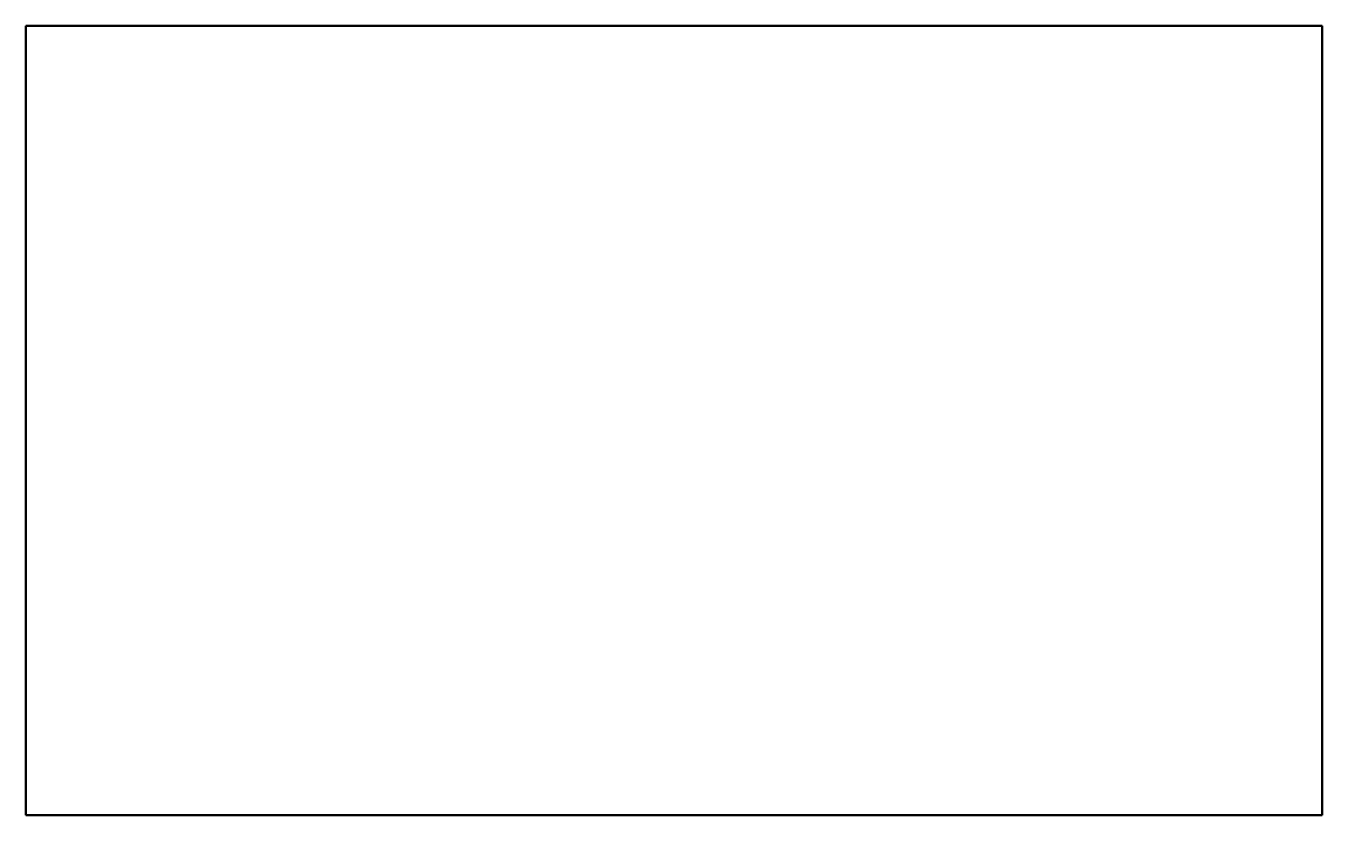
# Model space of a CAD drawing. Header units: millimetres. Extents: x 0 to 526, y 0 to 320.
import ezdxf

# ---------------------------------------------------------------- set-up
doc = ezdxf.new("R2010")
doc.units = ezdxf.units.MM
doc.layers.add('IV_OUTER_PROFILE', color=7, linetype='Continuous', lineweight=50)

msp = doc.modelspace()

# ---------------------------------------------------------------- linework, layer by layer
at = {"layer": 'IV_OUTER_PROFILE'}
for p, q in [((0, 320), (525.77, 320)), ((0, 320), (0, 0)), ((525.77, 320), (525.77, 0)), ((0, 0), (525.77, 0))]:
    msp.add_line(p, q, dxfattribs=at)

doc.saveas('drawing.dxf')
